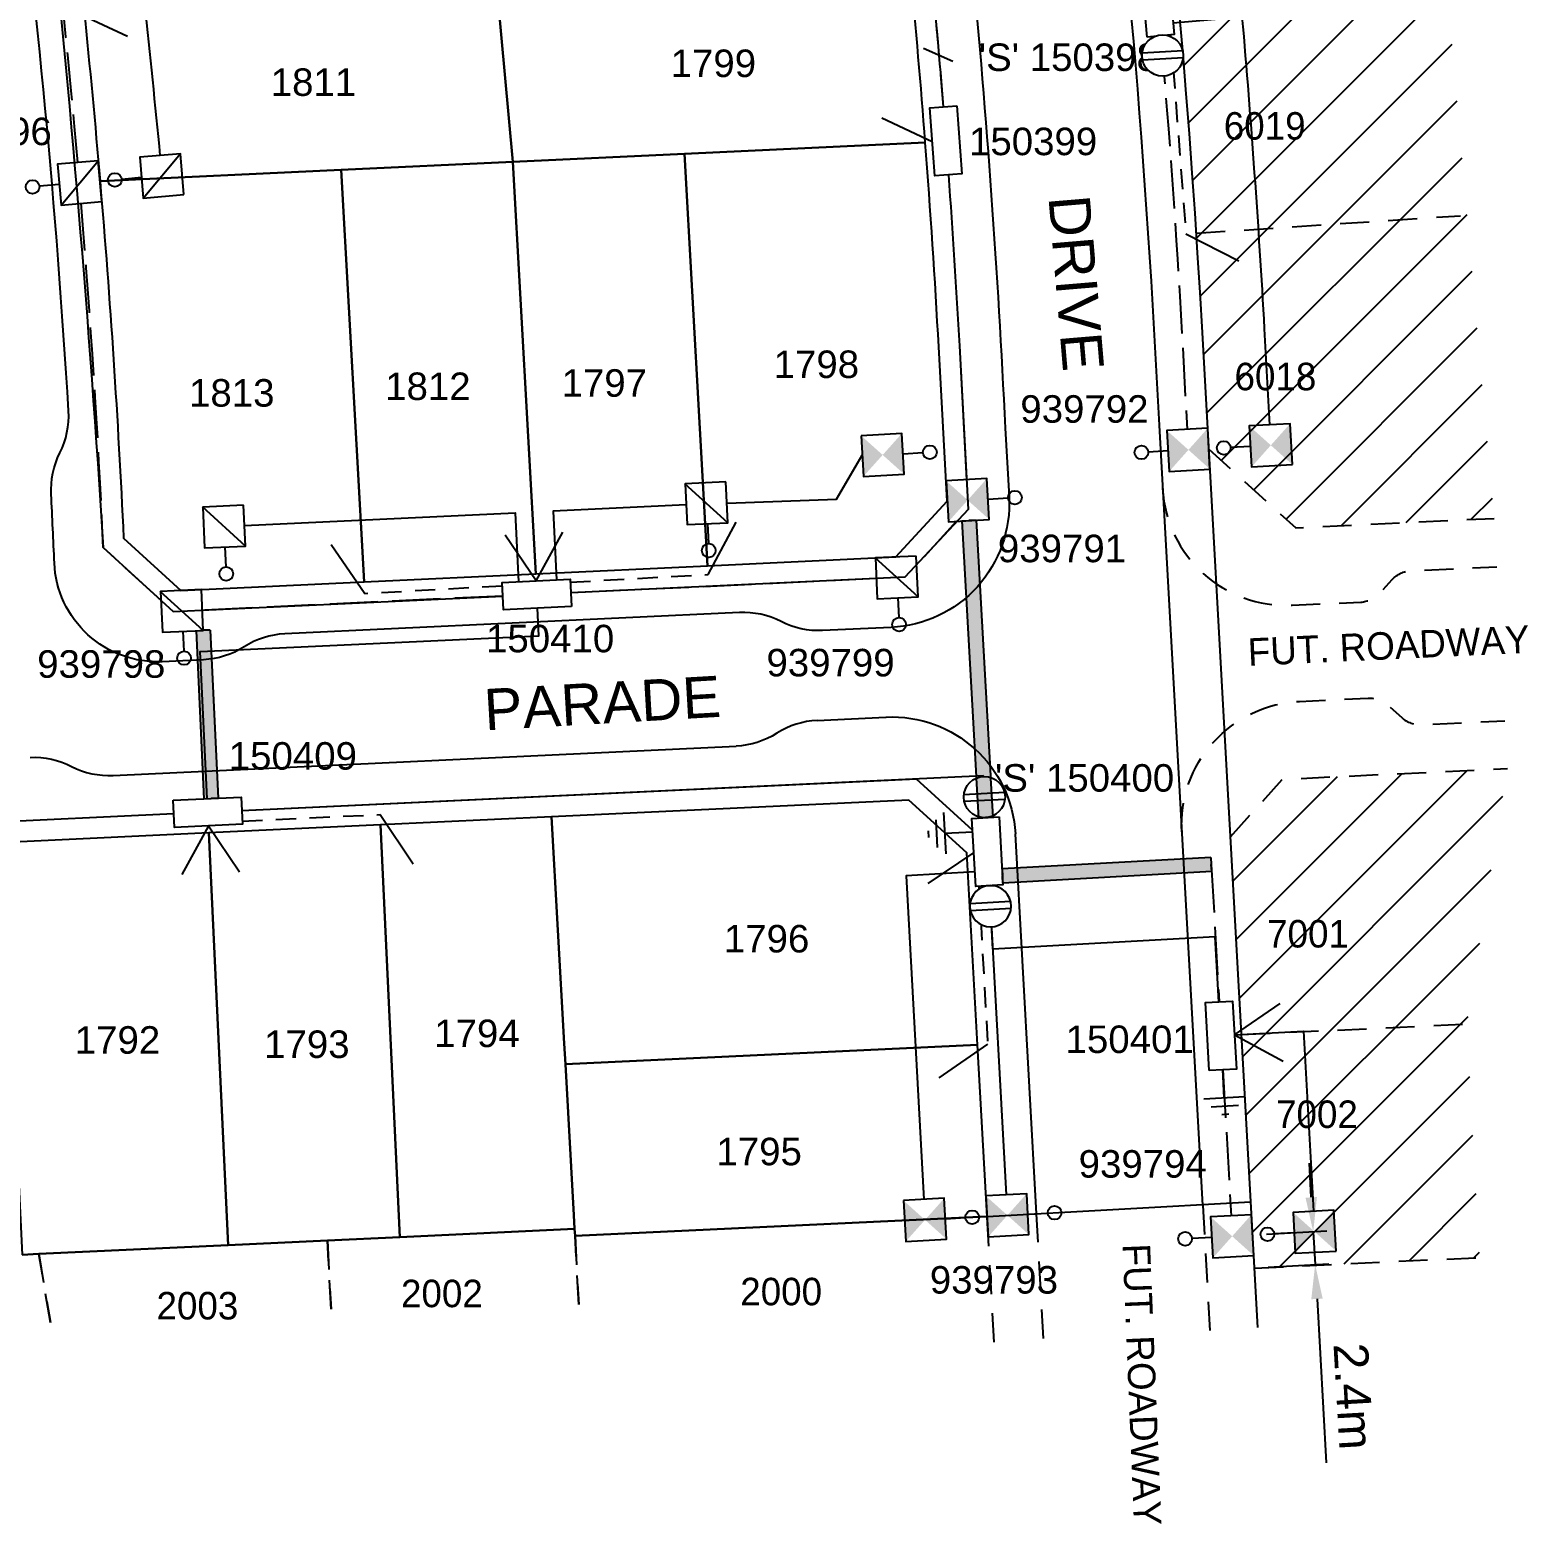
# Model space of a CAD drawing. Header units: metres. Extents: x 291634 to 291921, y 6234094 to 6234383.
# Drawn here: x 291811.9 to 291920.9, y 6234115.1 to 6234223.7 of the extents above; entities that cross this region are included whole.
import ezdxf
from ezdxf.enums import TextEntityAlignment as Align

# ---------------------------------------------------------------- set-up
doc = ezdxf.new("R2010")
doc.units = ezdxf.units.M
doc.header["$LTSCALE"] = 0.7
for name, pattern in [('Cable Exist OH', [1, 1, 0]), ('Dash', [5, 3, -2]), ('IE Trench LV', [6.5, 5, -1.5])]:
    doc.linetypes.add(name, pattern=pattern)
doc.layers.get('0').update_dxf_attribs({"color": 6})
for name, color, linetype in [('_User Miscellaneous11', 7, 'Continuous'), ('_User Miscellaneous4', 7, 'Continuous'), ('_User Miscellaneous7', 150, 'Continuous'), ('_User Miscellaneous8', 7, 'Continuous'), ('_User Miscellaneous9', 8, 'Continuous'), ('Cadastre Developer_SP_NEW', 4, 'Continuous'), ('Cadastre Roads_SP_NEW', 8, 'Continuous'), ('Duct_SP_NEW', 2, 'Continuous'), ('Equip_LV_NEW', 5, 'Continuous'), ('Mains_LV_NEW_R6', 2, 'Continuous'), ('Mains_LV_NEW_T84', 2, 'Continuous'), ('Services_SP_NEW_UG', 2, 'Continuous'), ('SupportsUG_SP_LV_NEW', 2, 'Continuous'), ('SupportsUG_SP_LV_SL_NEW', 2, 'Continuous'), ('Trench_SP_NEW', 2, 'Continuous')]:
    doc.layers.add(name, color=color, linetype=linetype)
doc.layers.add('_User Miscellaneous12', color=7, linetype='Continuous', lineweight=35)
doc.layers.add('_User Miscellaneous5', color=7, linetype='Continuous', lineweight=35)
doc.layers.add('_User Notes', color=7, linetype='Continuous', plot=False)
doc.styles.add('ARIAL', font='arial.ttf', dxfattribs={"height": 2})
doc.styles.add('ARIAL 2.5', font='arial.ttf', dxfattribs={"height": 2.5})
doc.styles.add('Dot', font='dotfont.shx', dxfattribs={"height": 2})
doc.styles.add('POLE_LABEL', font='arial.ttf')
doc.styles.add('SL_LABEL', font='arial.ttf')
doc.styles.get("Standard").update_dxf_attribs({"font": 'arial.ttf'})
doc.styles.add('style1', font='iso3098b.shx')
doc.linetypes.add('Cable New UG', pattern='A,8,-1,["x",style1,S=3.5,R=0,X=0.35,Y=-1],-3.5', length=12.5)
doc.linetypes.add('Cable Z', pattern='A,8,-1,["Z",Standard,S=2.5,R=0,X=0.35,Y=-1.25],-3.5', length=12.5)
doc.linetypes.add('IE Trench HV', pattern='A,8,-2,["/",style1,S=2.5,R=0,X=0.1,Y=-1],-4.5', length=14.5)
doc.dimstyles.new('DIM 1000', dxfattribs={"dimtxt": 2.5, "dimasz": 2.5, "dimexe": 1, "dimexo": 1, "dimgap": 1, "dimtad": 1, "dimdec": 0, "dimzin": 0, "dimdsep": 46, "dimtxsty": 'ARIAL 2.5', "dimcen": 1, "dimclrd": 3, "dimclre": 3, "dimclrt": 7, "dimadec": 0, "dimazin": 0, "dimtfac": 1, "dimtdec": 0, "dimtix": 1, "dimtmove": 0, "dimatfit": 3, "dimfxl": 1, "dimtolj": 1, "dimtzin": 0, "dimarcsym": 0})

# ---------------------------------------------------------------- blocks, each defined once
blk = doc.blocks.new('*U71')
at = {"layer": '_User Miscellaneous7', "lineweight": -3}
for points in [[(-3.35, -3.01), (-3.35, -1.56)], [(-4.84, -3.01), (-1.85, -6)]]:
    blk.add_lwpolyline(points, dxfattribs=at)
blk.add_lwpolyline([(-4.84, -5.98), (-1.87, -5.98), (-1.87, -3.01), (-4.84, -3.01)], close=True, dxfattribs=at)
blk.add_circle((-3.35, -1.06), 0.5, dxfattribs=at)
at = {"layer": '_User Miscellaneous8', "color": 2, "lineweight": -3}
blk.add_lwpolyline([(-1.49, 0), (1.49, 0), (1.49, 2.97), (-1.49, 2.97)], close=True, dxfattribs=at)
at = {"layer": '_User Miscellaneous9', "color": 2, "lineweight": -3}
blk.add_lwpolyline([(-1.49, 2.97), (1.5, -0.01)], dxfattribs=at)
at = {"style": 'POLE_LABEL', "flags": 9}
blk.add_attdef('STRUCTURE_PLANT_NUMBER', text='', height=0.2, dxfattribs=at).set_placement((1.64, 1.73), align=Align.MIDDLE_LEFT)
for tag, flags, p in [('STREET_CODE', 9, (1.64, 1.49)), ('OWNED_BY', 9, (1.64, 1.09)), ('COLUMN_TYPE', 9, (1.64, 1.29)), ('OPERATED_BY', 9, (1.64, 0.89)), ('STATE', 9, (1.64, 0.49)), ('MAINTAINED_BY', 9, (1.64, 0.69)), ('USAGE', 9, (1.64, 0.29)), ('LEGEND', 9, (1.64, 0.09)), ('SUBURB', 9, (1.64, -0.31)), ('STREETNAME', 9, (1.64, -0.51)), ('PARENT', 9, (1.64, -0.11)), ('LOCATION', 9, (1.64, -0.71)), ('NOTES', 9, (1.64, -0.91)), ('LABEL_ALIGNMENT', 9, (1.64, -1.11)), ('Z', 1, (1.64, -1.31))]:
    blk.add_attdef(tag, text='', height=0.2, dxfattribs=dict(flags=flags)).set_placement(p, align=Align.MIDDLE_LEFT)
at = {"layer": '_User Miscellaneous5', "style": 'ARIAL', "flags": 8}
blk.add_attdef('ASSET_NUM', text='', height=2, dxfattribs=at).set_placement((2, 3.49), align=Align.MIDDLE_LEFT)
blk = doc.blocks.new('*U56')
at = {"layer": '_User Miscellaneous8', "color": 2}
blk.add_line((0, 0), (0, 1.45), dxfattribs=at)
blk.add_circle((0, 1.95), 0.5, dxfattribs=at)
for tag, p, flags in [('Z', (0, 0), 1), ('OPERATED_BY', (0, -9.61), 9)]:
    blk.add_attdef(tag, p, '', height=0.2, dxfattribs=dict(flags=flags))
at = {"style": 'SL_LABEL', "flags": 9}
blk.add_attdef('STREET_CODE', text='', height=0.2, dxfattribs=at).set_placement((0, -0.2), align=Align.MIDDLE_LEFT)
at = {"flags": 9}
for tag, p in [('CONSTRUCTED_VOLTAGE', (0, -0.4)), ('CONTROL_TYPE', (0, -0.6)), ('LANTERN_PURPOSE', (0, -0.8)), ('LANTERN_TYPE', (0, -1)), ('OPERATING_VOLTAGE', (0, -1.4)), ('ORIENTATION', (0, -1.6)), ('OWNED_BY', (0, -1.8)), ('STATE', (0, -2)), ('NO_PHASES', (0, -1.2)), ('USAGE', (0, -2.2)), ('CEXIST', (0, -2.4)), ('CNEW', (0, -2.6)), ('CNUMBER', (0, -2.8)), ('CREMOVE', (0, -3)), ('CREPLACE', (0, -3.2)), ('LKINGHEIGHT', (0, -3.4)), ('LBRACKET', (0, -3.6)), ('LBRACKETVOCAB', (0, -3.8)), ('LCATEGORY', (0, -4)), ('LCHARGE1', (0, -4.2)), ('LCHARGE1PERCENT', (0, -4.4)), ('LCHARGE2', (0, -4.6)), ('LCHARGE2PERCENT', (0, -4.8)), ('LCHARGE3', (0, -5)), ('LCHARGE3PERCENT', (0, -5.2)), ('LEXIST', (0, -5.4)), ('LLAMP', (0, -5.6)), ('LLAMPVOCAB', (0, -5.8)), ('LMAST', (0, -6)), ('LMASTVOCAB', (0, -6.2)), ('LNEW', (0, -6.4)), ('LANTNUMBER', (0, -6.6)), ('LOUTREACH', (0, -7)), ('LOUTREACHVOCAB', (0, -7.2)), ('LRATECODE', (0, -7.4)), ('LREMOVE', (0, -7.6)), ('SUBURB', (0, -8.6)), ('STREETNAME', (0, -8.8)), ('LREPLACE', (0, -7.8)), ('LTYPE', (0, -8)), ('LTYPEVOCAB', (0, -8.2)), ('LEGEND', (0, -8.4)), ('LOCATION', (0, -9)), ('NOTES', (0, -9.2)), ('MAINTAINED_BY', (0, -9.86))]:
    blk.add_attdef(tag, text='', height=0.2, dxfattribs=at).set_placement(p, align=Align.MIDDLE_LEFT)
at = {"layer": '_User Notes', "style": 'SL_LABEL', "flags": 8}
blk.add_attdef('ASSET_NUM', text='', height=2.5, dxfattribs=at).set_placement((2, 2), align=Align.MIDDLE_LEFT)
at = {"layer": '_User Notes', "flags": 8}
blk.add_attdef('LNUMBER', text='', height=2.5, dxfattribs=at).set_placement((1.2, -2.8), align=Align.MIDDLE_LEFT)
blk = doc.blocks.new('*U54')
at = {"lineweight": -3}
blk.add_lwpolyline([(-2.48, 2.49), (2.47, 2.49), (2.47, 0.51), (-2.48, 0.51)], close=True, dxfattribs=at)
for tag, flags, p in [('STREET_CODE', 9, (1.5, 3.5)), ('OWNED_BY', 9, (1.5, 3.3)), ('OPERATED_BY', 9, (1.5, 3.1)), ('STATE', 9, (1.5, 2.7)), ('SUPPORT_TYPE', 9, (1.5, 2.5)), ('MAINTAINED_BY', 9, (1.5, 2.9)), ('USAGE', 9, (1.5, 2.3)), ('LEGEND', 9, (1.5, 2.1)), ('SUBURB', 9, (1.5, 1.7)), ('STREETNAME', 9, (1.5, 1.5)), ('PARENT', 9, (1.5, 1.9)), ('LOCATION', 9, (1.5, 1.3)), ('NOTES', 9, (1.5, 1.1)), ('Z', 1, (1.5, 0.9))]:
    blk.add_attdef(tag, text='', height=0.2, dxfattribs=dict(flags=flags)).set_placement(p, align=Align.MIDDLE_LEFT)
at = {"layer": '_User Miscellaneous4', "style": 'ARIAL', "flags": 8}
blk.add_attdef('ASSET_NUM', text='', height=2, dxfattribs=at).set_placement((2, 5.5), align=Align.MIDDLE_LEFT)
blk = doc.blocks.new('A$C1B2C29DD')
at = {"layer": 'Services_SP_NEW_UG', "color": 2, "flags": 128}
for points in [[(0, 0), (-2.1, 3.44)], [(0, 0), (2.1, 3.44)]]:
    blk.add_lwpolyline(points, dxfattribs=at)
blk = doc.blocks.new('*U65')
at = {"layer": 'Services_SP_NEW_UG', "color": 2, "flags": 128}
blk.add_lwpolyline([(12.5, -0.75), (14.75, 2.93)], dxfattribs=at)
at = {"layer": 'Services_SP_NEW_UG', "color": 2, "linetype": 'Dash', "ltscale": 0.7, "flags": 128}
blk.add_lwpolyline([(2.47, -0.75), (12.5, -0.75)], dxfattribs=at)
blk = doc.blocks.new('*U66')
at = {"layer": 'Services_SP_NEW_UG', "color": 2, "flags": 128}
blk.add_lwpolyline([(-12.5, -0.75), (-14.75, 2.93)], dxfattribs=at)
at = {"layer": 'Services_SP_NEW_UG', "color": 2, "linetype": 'Dash', "ltscale": 0.7, "flags": 128}
blk.add_lwpolyline([(-2.47, -0.75), (-12.5, -0.75)], dxfattribs=at)
blk = doc.blocks.new('*U82')
at = {"layer": '_User Miscellaneous7', "lineweight": -3}
blk.add_lwpolyline([(-3.63, -3.02), (-3.63, -1.57)], dxfattribs=at)
blk.add_lwpolyline([(-5.11, -5.99), (-2.14, -5.99), (-2.14, -3.02), (-5.11, -3.02)], close=True, dxfattribs=at)
blk.add_circle((-3.63, -1.07), 0.5, dxfattribs=at)
blk.add_solid([(-5.11, -3.02), (-2.14, -3.02), (-2.14, -5.99), (-5.11, -5.99)], dxfattribs=at)
at = {"layer": '_User Miscellaneous8', "color": 2, "lineweight": -3}
blk.add_lwpolyline([(-1.49, 0), (1.49, 0), (1.49, 2.97), (-1.49, 2.97)], close=True, dxfattribs=at)
blk.add_solid([(-1.49, 2.97), (1.49, 2.97), (1.49, 0), (-1.49, 0)], dxfattribs=at)
at = {"style": 'POLE_LABEL', "flags": 9}
blk.add_attdef('STRUCTURE_PLANT_NUMBER', text='', height=0.2, dxfattribs=at).set_placement((1.64, 1.73), align=Align.MIDDLE_LEFT)
for tag, flags, p in [('STREET_CODE', 9, (1.64, 1.49)), ('OWNED_BY', 9, (1.64, 1.09)), ('COLUMN_TYPE', 9, (1.64, 1.29)), ('OPERATED_BY', 9, (1.64, 0.89)), ('STATE', 9, (1.64, 0.49)), ('MAINTAINED_BY', 9, (1.64, 0.69)), ('USAGE', 9, (1.64, 0.29)), ('LEGEND', 9, (1.64, 0.09)), ('SUBURB', 9, (1.64, -0.31)), ('STREETNAME', 9, (1.64, -0.51)), ('PARENT', 9, (1.64, -0.11)), ('LOCATION', 9, (1.64, -0.71)), ('NOTES', 9, (1.64, -0.91)), ('LABEL_ALIGNMENT', 9, (1.64, -1.11)), ('Z', 1, (1.64, -1.31))]:
    blk.add_attdef(tag, text='', height=0.2, dxfattribs=dict(flags=flags)).set_placement(p, align=Align.MIDDLE_LEFT)
at = {"layer": '_User Miscellaneous5', "style": 'ARIAL', "flags": 8}
blk.add_attdef('ASSET_NUM', text='', height=2, dxfattribs=at).set_placement((2, 3.49), align=Align.MIDDLE_LEFT)
blk = doc.blocks.new('*U75')
at = {"layer": '_User Miscellaneous7', "lineweight": -3}
for points in [[(13.57, -3.06), (13.57, -1.61)], [(12.09, -3.06), (15.07, -6.04)]]:
    blk.add_lwpolyline(points, dxfattribs=at)
blk.add_lwpolyline([(12.09, -6.03), (15.06, -6.03), (15.06, -3.06), (12.09, -3.06)], close=True, dxfattribs=at)
blk.add_circle((13.57, -1.11), 0.5, dxfattribs=at)
at = {"layer": '_User Miscellaneous8', "color": 2, "lineweight": -3}
blk.add_lwpolyline([(-1.49, 0), (1.49, 0), (1.49, 2.97), (-1.49, 2.97)], close=True, dxfattribs=at)
at = {"layer": '_User Miscellaneous9', "color": 2, "lineweight": -3}
blk.add_lwpolyline([(-1.49, 2.97), (1.5, -0.01)], dxfattribs=at)
at = {"style": 'POLE_LABEL', "flags": 9}
blk.add_attdef('STRUCTURE_PLANT_NUMBER', text='', height=0.2, dxfattribs=at).set_placement((1.64, 1.73), align=Align.MIDDLE_LEFT)
for tag, flags, p in [('STREET_CODE', 9, (1.64, 1.49)), ('OWNED_BY', 9, (1.64, 1.09)), ('COLUMN_TYPE', 9, (1.64, 1.29)), ('OPERATED_BY', 9, (1.64, 0.89)), ('STATE', 9, (1.64, 0.49)), ('MAINTAINED_BY', 9, (1.64, 0.69)), ('USAGE', 9, (1.64, 0.29)), ('LEGEND', 9, (1.64, 0.09)), ('SUBURB', 9, (1.64, -0.31)), ('STREETNAME', 9, (1.64, -0.51)), ('PARENT', 9, (1.64, -0.11)), ('LOCATION', 9, (1.64, -0.71)), ('NOTES', 9, (1.64, -0.91)), ('LABEL_ALIGNMENT', 9, (1.64, -1.11)), ('Z', 1, (1.64, -1.31))]:
    blk.add_attdef(tag, text='', height=0.2, dxfattribs=dict(flags=flags)).set_placement(p, align=Align.MIDDLE_LEFT)
at = {"layer": '_User Miscellaneous5', "style": 'ARIAL', "flags": 8}
blk.add_attdef('ASSET_NUM', text='', height=2, dxfattribs=at).set_placement((2, 3.49), align=Align.MIDDLE_LEFT)
blk = doc.blocks.new('*U76')
at = {"layer": '_User Miscellaneous7', "lineweight": -3}
blk.add_lwpolyline([(0, -3.03), (0, -1.58)], dxfattribs=at)
blk.add_lwpolyline([(-1.49, -6), (1.49, -6), (1.49, -3.03), (-1.49, -3.03)], close=True, dxfattribs=at)
blk.add_circle((0, -1.08), 0.5, dxfattribs=at)
blk.add_solid([(-1.49, -3.03), (1.49, -3.03), (1.49, -6), (-1.49, -6)], dxfattribs=at)
at = {"layer": '_User Miscellaneous8', "color": 2, "lineweight": -3}
blk.add_lwpolyline([(-1.49, 0), (1.49, 0), (1.49, 2.97), (-1.49, 2.97)], close=True, dxfattribs=at)
blk.add_solid([(-1.49, 2.97), (1.49, 2.97), (1.49, 0), (-1.49, 0)], dxfattribs=at)
at = {"style": 'POLE_LABEL', "flags": 9}
blk.add_attdef('STRUCTURE_PLANT_NUMBER', text='', height=0.2, dxfattribs=at).set_placement((1.64, 1.73), align=Align.MIDDLE_LEFT)
for tag, flags, p in [('STREET_CODE', 9, (1.64, 1.49)), ('OWNED_BY', 9, (1.64, 1.09)), ('COLUMN_TYPE', 9, (1.64, 1.29)), ('OPERATED_BY', 9, (1.64, 0.89)), ('STATE', 9, (1.64, 0.49)), ('MAINTAINED_BY', 9, (1.64, 0.69)), ('USAGE', 9, (1.64, 0.29)), ('LEGEND', 9, (1.64, 0.09)), ('SUBURB', 9, (1.64, -0.31)), ('STREETNAME', 9, (1.64, -0.51)), ('PARENT', 9, (1.64, -0.11)), ('LOCATION', 9, (1.64, -0.71)), ('NOTES', 9, (1.64, -0.91)), ('LABEL_ALIGNMENT', 9, (1.64, -1.11)), ('Z', 1, (1.64, -1.31))]:
    blk.add_attdef(tag, text='', height=0.2, dxfattribs=dict(flags=flags)).set_placement(p, align=Align.MIDDLE_LEFT)
at = {"layer": '_User Miscellaneous5', "style": 'ARIAL', "flags": 8}
blk.add_attdef('ASSET_NUM', text='', height=2, dxfattribs=at).set_placement((2, 3.49), align=Align.MIDDLE_LEFT)
blk = doc.blocks.new('*U57')
at = {"layer": '_User Miscellaneous7', "lineweight": -3}
for points in [[(0, -3.03), (0, -1.58)], [(-1.49, -3.03), (1.5, -6.01)]]:
    blk.add_lwpolyline(points, dxfattribs=at)
blk.add_lwpolyline([(-1.49, -6), (1.49, -6), (1.49, -3.03), (-1.49, -3.03)], close=True, dxfattribs=at)
blk.add_circle((0, -1.08), 0.5, dxfattribs=at)
at = {"layer": '_User Miscellaneous8', "color": 2, "lineweight": -3}
blk.add_lwpolyline([(-1.49, 0), (1.49, 0), (1.49, 2.97), (-1.49, 2.97)], close=True, dxfattribs=at)
at = {"layer": '_User Miscellaneous9', "color": 2, "lineweight": -3}
blk.add_lwpolyline([(-1.49, 2.97), (1.5, -0.01)], dxfattribs=at)
at = {"style": 'POLE_LABEL', "flags": 9}
blk.add_attdef('STRUCTURE_PLANT_NUMBER', text='', height=0.2, dxfattribs=at).set_placement((1.64, 1.73), align=Align.MIDDLE_LEFT)
for tag, flags, p in [('STREET_CODE', 9, (1.64, 1.49)), ('OWNED_BY', 9, (1.64, 1.09)), ('COLUMN_TYPE', 9, (1.64, 1.29)), ('OPERATED_BY', 9, (1.64, 0.89)), ('STATE', 9, (1.64, 0.49)), ('MAINTAINED_BY', 9, (1.64, 0.69)), ('USAGE', 9, (1.64, 0.29)), ('LEGEND', 9, (1.64, 0.09)), ('SUBURB', 9, (1.64, -0.31)), ('STREETNAME', 9, (1.64, -0.51)), ('PARENT', 9, (1.64, -0.11)), ('LOCATION', 9, (1.64, -0.71)), ('NOTES', 9, (1.64, -0.91)), ('LABEL_ALIGNMENT', 9, (1.64, -1.11)), ('Z', 1, (1.64, -1.31))]:
    blk.add_attdef(tag, text='', height=0.2, dxfattribs=dict(flags=flags)).set_placement(p, align=Align.MIDDLE_LEFT)
at = {"layer": '_User Miscellaneous5', "style": 'ARIAL', "flags": 8}
blk.add_attdef('ASSET_NUM', text='', height=2, dxfattribs=at).set_placement((2, 3.49), align=Align.MIDDLE_LEFT)
blk = doc.blocks.new('*U88')
at = {"layer": 'Services_SP_NEW_UG', "color": 2, "flags": 128}
blk.add_lwpolyline([(12.47, -1.16), (14.84, 2.44)], dxfattribs=at)
at = {"layer": 'Services_SP_NEW_UG', "color": 2, "linetype": 'Dash', "ltscale": 0.7, "flags": 128}
blk.add_lwpolyline([(2.45, -0.83), (12.47, -1.16)], dxfattribs=at)
blk = doc.blocks.new('*U100')
at = {"layer": 'Services_SP_NEW_UG', "color": 2, "linetype": 'Dash', "ltscale": 0.7, "flags": 128}
blk.add_lwpolyline([(0.74, -2.48), (0.74, -13.97)], dxfattribs=at)
at = {"layer": 'Services_SP_NEW_UG', "color": 2, "flags": 128}
blk.add_lwpolyline([(0.74, -13.97), (-2.94, -16.22)], dxfattribs=at)
blk = doc.blocks.new('*U101')
at = {"layer": 'Services_SP_NEW_UG', "color": 2, "flags": 128}
blk.add_lwpolyline([(-12.5, -0.75), (-14.75, 2.93)], dxfattribs=at)
at = {"layer": 'Services_SP_NEW_UG', "color": 2, "linetype": 'Dash', "ltscale": 0.7, "flags": 128}
blk.add_lwpolyline([(-2.47, -0.75), (-12.5, -0.75)], dxfattribs=at)
blk = doc.blocks.new('Earth')
for p, q in [((0, -2.04), (0, 0)), ((-1.5, -2.04), (1.5, -2.04)), ((-1, -2.64), (1, -2.64)), ((-0.25, -3.24), (0.25, -3.24))]:
    blk.add_line(p, q)
blk = doc.blocks.new('*D113')
at = {"layer": '_User Miscellaneous12', "color": 3, "lineweight": -2, "ltscale": 0.5, "transparency": 16777216}
for p, q in [((291905.12, 6234138.85), (291904.98, 6234141.34)), ((291901.85, 6234136.16), (291906.26, 6234136.41)), ((291905.26, 6234136.35), (291905.4, 6234133.96)), ((291901.99, 6234133.76), (291906.39, 6234134.01)), ((291905.54, 6234131.46), (291906.21, 6234119.54))]:
    blk.add_line(p, q, dxfattribs=at)
at = {"layer": '_User Miscellaneous12', "color": 3, "ltscale": 0.5, "transparency": 16777216}
for points in [[(291905.53, 6234138.87), (291904.7, 6234138.82), (291905.26, 6234136.35)], [(291905.95, 6234131.48), (291905.12, 6234131.44), (291905.4, 6234133.96)]]:
    blk.add_solid(points, dxfattribs=at)
at = {"layer": 'Defpoints', "color": 0, "ltscale": 0.5, "transparency": 16777216}
for p in [(291900.85, 6234136.1), (291905.26, 6234136.35), (291900.99, 6234133.71)]:
    blk.add_point(p, dxfattribs=at)
at = {"layer": '_User Miscellaneous12', "color": 7, "ltscale": 0.5, "transparency": 16777216, "insert": (291908.2, 6234124.38), "char_height": 2.5, "attachment_point": 5, "rotation": 273.2457, "style": 'ARIAL 2.5'}
blk.add_mtext('\\A1;2.4m', dxfattribs=at)
blk = doc.blocks.new('*U116')
at = {"layer": 'Services_SP_NEW_UG', "color": 2, "flags": 128}
blk.add_lwpolyline([(16.99, -0.95), (19.28, 2.71)], dxfattribs=at)
at = {"layer": 'Services_SP_NEW_UG', "color": 2, "linetype": 'Dash', "ltscale": 0.7, "flags": 128}
blk.add_lwpolyline([(2.46, -0.78), (16.99, -0.95)], dxfattribs=at)
blk = doc.blocks.new('*U58')
blk.add_wipeout([(-1.06, -0.44), (-1.18, -0.58), (-1.29, -0.74), (-1.37, -0.91), (-1.43, -1.08), (-1.48, -1.27), (-1.49, -1.45), (-1.49, -1.64), (-1.46, -1.83), (-1.41, -2.01), (-1.33, -2.18), (-1.24, -2.34), (-1.12, -2.49), (-0.99, -2.62), (-0.84, -2.74), (-0.68, -2.83), (-0.51, -2.91), (-0.33, -2.96), (-0.14, -2.99), (0.05, -2.99), (0.23, -2.98), (0.42, -2.93), (0.59, -2.87), (0.76, -2.79), (0.92, -2.68), (1.06, -2.56), (1.18, -2.42), (1.29, -2.26), (1.37, -2.09), (1.43, -1.92), (1.48, -1.73), (1.49, -1.55), (1.49, -1.36), (1.46, -1.17), (1.41, -0.99), (1.33, -0.82), (1.24, -0.66), (1.12, -0.51), (0.99, -0.38), (0.84, -0.26), (0.68, -0.17), (0.51, -0.09), (0.33, -0.04), (0.14, -0.01), (-0.05, -0.01), (-0.23, -0.02), (-0.42, -0.07), (-0.59, -0.13), (-0.76, -0.21), (-0.92, -0.32)])
for p, q in [((-1.48, -1.25), (1.48, -1.25)), ((-1.48, -1.75), (1.48, -1.75))]:
    blk.add_line(p, q)
blk.add_circle((0, -1.5), 1.5)
for tag, flags, p in [('ACTUAL_STATUS', 9, (1.5, 0)), ('CONSTRUCTED_VOLTAGE', 9, (1.5, -0.2)), ('OPERATING_VOLTAGE', 9, (1.5, -0.6)), ('ORIENTATION', 9, (1.5, -0.8)), ('STATE', 9, (1.5, -1)), ('NO_PHASES', 9, (1.5, -0.4)), ('SWITCH_TYPE', 9, (1.5, -1.2)), ('OWNED_BY', 9, (1.5, -1.8)), ('OPERATED_BY', 9, (1.5, -2)), ('USAGE', 9, (1.5, -1.4)), ('NOTES', 9, (1.5, -1.6)), ('MAINTAINED_BY', 9, (1.5, -2.2)), ('TYPE', 9, (1.5, -2.6)), ('Z', 1, (1.5, -2.8)), ('NUMBER_OF_PHASES', 9, (1.5, -2.4))]:
    blk.add_attdef(tag, text='', height=0.2, dxfattribs=dict(flags=flags)).set_placement(p, align=Align.MIDDLE_LEFT)
blk = doc.blocks.new('*U120')
at = {"lineweight": -3}
blk.add_lwpolyline([(-2.38, 2.58), (2.56, 2.4), (2.49, 0.42), (-2.45, 0.6)], close=True, dxfattribs=at)
for tag, flags, p in [('STREET_CODE', 9, (1.5, 3.5)), ('OWNED_BY', 9, (1.5, 3.3)), ('OPERATED_BY', 9, (1.5, 3.1)), ('STATE', 9, (1.5, 2.7)), ('SUPPORT_TYPE', 9, (1.5, 2.5)), ('MAINTAINED_BY', 9, (1.5, 2.9)), ('USAGE', 9, (1.5, 2.3)), ('LEGEND', 9, (1.5, 2.1)), ('SUBURB', 9, (1.5, 1.7)), ('STREETNAME', 9, (1.5, 1.5)), ('PARENT', 9, (1.5, 1.9)), ('LOCATION', 9, (1.5, 1.3)), ('NOTES', 9, (1.5, 1.1)), ('Z', 1, (1.5, 0.9))]:
    blk.add_attdef(tag, text='', height=0.2, dxfattribs=dict(flags=flags)).set_placement(p, align=Align.MIDDLE_LEFT)
at = {"layer": '_User Miscellaneous4', "style": 'ARIAL', "flags": 8}
blk.add_attdef('ASSET_NUM', text='', height=2, dxfattribs=at).set_placement((2, 5.5), align=Align.MIDDLE_LEFT)

msp = doc.modelspace()

# ---------------------------------------------------------------- hatches: boundary and pattern name
at = {"layer": '_User Miscellaneous11', "ltscale": 0.5}
h = msp.add_hatch(dxfattribs=at)
h.set_pattern_fill('ANSI31', color=3)
h.paths.add_polyline_path([(291899.3, 6234346.92), (291880.88, 6234336.99), (291878.31, 6234331.22), (291883.06, 6234309.92), (291886.3, 6234293.23), (291889.17, 6234276.48), (291891.65, 6234259.67), (291893.74, 6234242.8), (291895.44, 6234225.89), (291896.75, 6234208.94), (291897.66, 6234193.24), (291904, 6234187.51), (291918.42, 6234188.21), (291913.37, 6234245.01), (291908.81, 6234279.15), (291904.67, 6234314.41)])
h.paths.add_polyline_path([(291899.48, 6234197.17), (291905.54, 6234197.17), (291905.54, 6234199.87), (291899.48, 6234199.87)], flags=24)
h.paths.add_polyline_path([(291898.68, 6234215.39), (291904.78, 6234215.39), (291904.78, 6234218.09), (291898.68, 6234218.09)], flags=24)
h.paths.add_polyline_path([(291895.75, 6234233.19), (291902.44, 6234233.19), (291902.44, 6234235.86), (291895.75, 6234235.86)], flags=24)
h.paths.add_polyline_path([(291894.44, 6234249.6), (291900.54, 6234249.6), (291900.54, 6234252.3), (291894.44, 6234252.3)], flags=24)
h.paths.add_polyline_path([(291891.7, 6234266.88), (291898.39, 6234266.88), (291898.39, 6234269.55), (291891.7, 6234269.55)], flags=24)
h.paths.add_polyline_path([(291888.81, 6234283.89), (291895.42, 6234283.89), (291895.42, 6234286.56), (291888.81, 6234286.56)], flags=24)
h.paths.add_polyline_path([(291886.31, 6234300.3), (291893.01, 6234300.3), (291893.01, 6234303), (291886.31, 6234303)], flags=24)
h.paths.add_polyline_path([(291882.39, 6234322.23), (291889.06, 6234322.23), (291889.06, 6234324.9), (291882.39, 6234324.9)], flags=24)
h = msp.add_hatch(color=256, dxfattribs=at)
h.dxf.hatch_style = 1
h.paths.add_polyline_path([(291825.06, 6234180.09), (291824.02, 6234180.04), (291824.59, 6234167.81), (291825.63, 6234167.86)])
h = msp.add_hatch(dxfattribs=at)
h.set_pattern_fill('ANSI31', color=3)
h.paths.add_polyline_path([(291919.38, 6234170.03), (291903.01, 6234169.24), (291899.24, 6234165.06), (291900.99, 6234133.71), (291917.37, 6234134.47), (291916.43, 6234151.45)])
h.paths.add_polyline_path([(291901.83, 6234156.66), (291907.93, 6234156.66), (291907.93, 6234159.36), (291901.83, 6234159.36)], flags=24)
h.paths.add_polyline_path([(291902.18, 6234143.54), (291908.88, 6234143.54), (291908.88, 6234146.24), (291902.18, 6234146.24)], flags=24)
h = msp.add_hatch(color=256, dxfattribs=at)
h.dxf.hatch_style = 1
h.paths.add_polyline_path([(291897.88, 6234162.53), (291897.82, 6234163.56), (291882.63, 6234162.72), (291882.69, 6234161.68)])

# ---------------------------------------------------------------- linework, layer by layer
at = {"layer": 'Cadastre Developer_SP_NEW', "color": 4}
msp.add_line((291881.54, 6234137.46), (291851.58, 6234136.05), dxfattribs=at)
at = {"layer": 'Cadastre Developer_SP_NEW', "color": 8, "linetype": 'Dash'}
for p, q in [((291882.05, 6234128.32), (291881.54, 6234137.46)), ((291833.84, 6234130.72), (291833.57, 6234135.71)), ((291833.57, 6234135.71), (291833.84, 6234130.72)), ((291851.85, 6234131.06), (291851.58, 6234136.05)), ((291851.58, 6234136.05), (291851.85, 6234131.06)), ((291813.43, 6234129.76), (291812.59, 6234134.73)), ((291812.59, 6234134.73), (291813.43, 6234129.76))]:
    msp.add_line(p, q, dxfattribs=at)
at = {"layer": 'Cadastre Developer_SP_NEW', "color": 8}
for p, q in [((291833.57, 6234135.71), (291826.35, 6234135.37)), ((291838.84, 6234135.96), (291833.57, 6234135.71)), ((291851.55, 6234136.55), (291838.84, 6234135.96)), ((291851.58, 6234136.05), (291851.55, 6234136.55)), ((291812.59, 6234134.73), (291811.37, 6234134.67)), ((291826.35, 6234135.37), (291812.59, 6234134.73))]:
    msp.add_line(p, q, dxfattribs=at)
at = {"layer": 'Cadastre Developer_SP_NEW', "color": 4, "flags": 128}
msp.add_lwpolyline([(291901.22, 6234129.39), (291898.51, 6234178.15), (291898.51, 6234178.15), (291897.2, 6234201.73, 0.063139), (291863.81, 6234383.42, 0.056406)], format="xyb", dxfattribs=at)
for points in [[(291877.05, 6234215.54, 0.004372), (291875.98, 6234227.99), (291845.93, 6234226.58), (291847.06, 6234214.13), (291859.55, 6234214.71), (291877.05, 6234215.54)], [(291815.87, 6234225.17, -0.00463), (291817.04, 6234212.72), (291834.58, 6234213.54), (291847.06, 6234214.13), (291845.93, 6234226.58), (291815.87, 6234225.17)], [(291878.03, 6234200.67, 0.005212), (291877.05, 6234215.54), (291859.55, 6234214.71), (291861.22, 6234184.76), (291874.91, 6234185.4), (291878.65, 6234189.45), (291878.03, 6234200.67)], [(291817.04, 6234212.72, -0.009632), (291818.75, 6234186.77), (291822.92, 6234182.96), (291836.24, 6234183.59), (291834.58, 6234213.54), (291817.04, 6234212.72)]]:
    msp.add_lwpolyline(points, format="xyb", close=True, dxfattribs=at)
for points in [[(291848.73, 6234184.17), (291847.06, 6234214.13), (291834.58, 6234213.54), (291836.24, 6234183.59), (291848.73, 6234184.17)], [(291861.22, 6234184.76), (291859.55, 6234214.71), (291847.06, 6234214.13), (291848.73, 6234184.17), (291861.22, 6234184.76)], [(291880.85, 6234149.94), (291880.07, 6234163.89), (291875.85, 6234167.73), (291849.88, 6234166.51), (291850.8, 6234150.03), (291850.88, 6234148.54), (291880.85, 6234149.94)], [(291837.43, 6234165.92), (291838.84, 6234135.96), (291851.55, 6234136.55), (291851.49, 6234137.55), (291850.88, 6234148.54), (291850.8, 6234150.03), (291849.88, 6234166.51), (291837.43, 6234165.92)], [(291811.37, 6234134.67), (291812.59, 6234134.73), (291826.35, 6234135.37), (291824.95, 6234165.34), (291811.23, 6234164.7), (291809.96, 6234164.64), (291811.37, 6234134.67)], [(291833.57, 6234135.71), (291838.84, 6234135.96), (291837.43, 6234165.92), (291824.95, 6234165.34), (291826.35, 6234135.37), (291833.57, 6234135.71)], [(291851.55, 6234136.55), (291851.58, 6234136.05), (291881.54, 6234137.46), (291880.85, 6234149.94), (291850.88, 6234148.54), (291851.49, 6234137.55), (291851.55, 6234136.55)]]:
    msp.add_lwpolyline(points, close=True, dxfattribs=at)
at = {"layer": 'Cadastre Developer_SP_NEW', "color": 8, "linetype": 'Dash', "flags": 128}
for points in [[(291896.75, 6234208.94), (291915.98, 6234210.21)], [(291897.66, 6234193.24), (291904, 6234187.51), (291918.42, 6234188.21)], [(291899.24, 6234165.06), (291903.01, 6234169.24), (291919.38, 6234170.03)], [(291900.04, 6234150.68), (291916.43, 6234151.45)], [(291897.23, 6234138.25), (291897.75, 6234128.85)], [(291885.64, 6234128.59), (291885.14, 6234137.66)], [(291900.99, 6234133.71), (291917.37, 6234134.47)]]:
    msp.add_lwpolyline(points, dxfattribs=at)
at = {"layer": 'Cadastre Developer_SP_NEW', "color": 4, "flags": 128}
for points in [[(291881.54, 6234137.46), (291900.71, 6234138.52)], [(291851.55, 6234136.55), (291851.58, 6234136.05), (291881.54, 6234137.46)]]:
    msp.add_lwpolyline(points, dxfattribs=at)
at = {"layer": 'Cadastre Developer_SP_NEW', "color": 8, "flags": 128}
for points in [[(291826.35, 6234135.37), (291826.35, 6234135.37), (291833.57, 6234135.71), (291838.84, 6234135.96), (291838.84, 6234135.96)], [(291838.84, 6234135.96), (291838.84, 6234135.96), (291851.55, 6234136.55), (291851.55, 6234136.55)], [(291811.37, 6234134.67), (291812.59, 6234134.73), (291826.35, 6234135.37), (291826.35, 6234135.37)]]:
    msp.add_lwpolyline(points, dxfattribs=at)
at = {"layer": 'Cadastre Roads_SP_NEW'}
for p, q in [((291869.2, 6234173.52), (291874.19, 6234173.76)), ((291818, 6234169.52), (291863.3, 6234171.64))]:
    msp.add_line(p, q, dxfattribs=at)
at = {"layer": 'Cadastre Roads_SP_NEW', "flags": 128}
for points in [[(291874.58, 6234180.28), (291869.58, 6234180.05, -0.131326), (291866.56, 6234180.71, 0.131326), (291863.53, 6234181.36), (291830.47, 6234179.81, 0.131326), (291827.52, 6234178.87, -0.131326), (291824.56, 6234177.93), (291821.57, 6234177.79, -0.415071), (291813.72, 6234184.96, 0.001866), (291813.49, 6234189.95, -0.130195), (291814.12, 6234192.96, 0.132466), (291814.75, 6234196.02, 0.032844), (291803.67, 6234283.44, 0.132466)], [(291876.45, 6234262.34, -0.023288), (291882.86, 6234194.76)], [(291894.07, 6234194.98, 0.018618), (291889.3, 6234250.7)], [(291882.86, 6234194.76), (291883.14, 6234189.77, -0.416759), (291874.58, 6234180.28)]]:
    msp.add_lwpolyline(points, format="xyb", dxfattribs=at)
for points in [[(291897.23, 6234138.25), (291894.07, 6234194.98)], [(291885.14, 6234137.66), (291883.6, 6234165.27)]]:
    msp.add_lwpolyline(points, dxfattribs=at)
at = {"layer": 'Cadastre Roads_SP_NEW', "color": 8, "linetype": 'Dash', "flags": 128}
for points in [[(291894.31, 6234190.38, 0.411676), (291903.72, 6234181.89), (291908.71, 6234182.12, 0.196315), (291910.08, 6234182.76), (291911.01, 6234183.76, -0.196315), (291912.38, 6234184.4), (291918.61, 6234184.69)], [(291895.7, 6234165.41, -0.416759), (291904.26, 6234174.9), (291909.26, 6234175.14, -0.196257), (291910.68, 6234174.63), (291911.7, 6234173.72, 0.1965), (291913.13, 6234173.22), (291919.2, 6234173.5)]]:
    msp.add_lwpolyline(points, format="xyb", dxfattribs=at)
at = {"layer": 'Cadastre Roads_SP_NEW', "extrusion": (0, 0, -1)}
for centre, radius, start, end in [((-291874.62, 6234164.77), 9, 87.3139, 176.8164), ((-291863.01, 6234177.64), 6, 237.3875, 267.3139), ((-291812.23, 6234164.84), 6, 87.3139, 117.2404)]:
    msp.add_arc(centre, radius, start, end, dxfattribs=at)
at = {"layer": 'Cadastre Roads_SP_NEW'}
for centre, start, end in [((291869.48, 6234167.53), 92.6861, 122.6125), ((291817.72, 6234175.51), 242.7596, 272.6861)]:
    msp.add_arc(centre, 6, start, end, dxfattribs=at)
at = {"layer": 'Duct_SP_NEW'}
for p, q in [((291879.7, 6234188.02), (291880.22, 6234188.05)), ((291880.74, 6234188.08), (291880.22, 6234188.05)), ((291824.02, 6234180.04), (291824.54, 6234180.07)), ((291824.02, 6234180.04), (291824.59, 6234167.81)), ((291825.06, 6234180.09), (291824.54, 6234180.07)), ((291825.06, 6234180.09), (291825.63, 6234167.86)), ((291824.59, 6234167.81), (291825.11, 6234167.84)), ((291825.63, 6234167.86), (291825.11, 6234167.84)), ((291897.82, 6234163.56), (291882.63, 6234162.72)), ((291897.82, 6234163.56), (291897.85, 6234163.05)), ((291897.88, 6234162.53), (291897.85, 6234163.05)), ((291882.63, 6234162.72), (291882.66, 6234162.2)), ((291882.69, 6234161.68), (291882.66, 6234162.2)), ((291897.88, 6234162.53), (291882.69, 6234161.68))]:
    msp.add_line(p, q, dxfattribs=at)
at = {"layer": 'Mains_LV_NEW_R6', "color": 2, "linetype": 'Cable Z', "flags": 128}
for points in [[(291814.14, 6234236.08), (291819.12, 6234236.62, -0.002054), (291821.4, 6234214.58, -0.004092)], [(291895.07, 6234224.22), (291900.08, 6234224.66, -0.007692), (291901.7, 6234201.98), (291902.08, 6234195.01)]]:
    msp.add_lwpolyline(points, format="xyb", dxfattribs=at)
for points in [[(291862.64, 6234189.32), (291870.6, 6234189.61), (291872.46, 6234192.8)], [(291859.66, 6234189.19), (291850, 6234188.74), (291850.24, 6234183.73)], [(291827.54, 6234187.68), (291847.23, 6234188.61), (291847.46, 6234183.6)], [(291880.66, 6234162.5), (291875.66, 6234162.22), (291876.95, 6234138.69)], [(291899.53, 6234150.65), (291904.55, 6234150.93), (291905.28, 6234137.84)]]:
    msp.add_lwpolyline(points, dxfattribs=at)
at = {"layer": 'Mains_LV_NEW_T84', "color": 2, "linetype": 'Cable New UG', "flags": 128}
for points in [[(291876.46, 6234238.13, -0.007016), (291878.35, 6234218.12, -0.007016)], [(291813.18, 6234234.94, -0.010122), (291817.28, 6234186.08), (291822.36, 6234181.44), (291846.33, 6234182.56)], [(291878.73, 6234213.18, -0.004347), (291879.53, 6234200.75), (291880.17, 6234188.86), (291875.57, 6234183.93), (291851.27, 6234182.79)]]:
    msp.add_lwpolyline(points, format="xyb", dxfattribs=at)
for points in [[(291824.83, 6234167.83), (291824.33, 6234178.52), (291848.94, 6234179.68), (291848.85, 6234181.69)], [(291881.37, 6234167.53), (291881.26, 6234169.48), (291827.35, 6234166.95)], [(291898.4, 6234153.07), (291898.14, 6234157.79), (291881.96, 6234156.89), (291881.71, 6234161.51)]]:
    msp.add_lwpolyline(points, dxfattribs=at)
at = {"layer": 'Services_SP_NEW_UG', "color": 2, "flags": 128}
for points in [[(291877.55, 6234215.59), (291873.9, 6234217.3)], [(291880.58, 6234163.92), (291877.24, 6234161.66)]]:
    msp.add_lwpolyline(points, dxfattribs=at)
at = {"layer": 'Trench_SP_NEW', "linetype": 'IE Trench LV', "flags": 128}
for points in [[(291815.42, 6234214.07, 0.007791), (291813.27, 6234234.95, 0.00316)], [(291894.18, 6234223.29, -0.007401), (291895.71, 6234201.65), (291896.09, 6234194.67)], [(291821.46, 6234182.26), (291817.28, 6234186.08, 0.009311), (291815.67, 6234211.11, 0.009311)]]:
    msp.add_lwpolyline(points, format="xyb", dxfattribs=at)
at = {"layer": 'Trench_SP_NEW', "linetype": 'IE Trench HV', "flags": 128}
for points in [[(291877.61, 6234226.65, -0.00131), (291877.95, 6234222.92, -0.00131)], [(291878.16, 6234220.45, -0.000817), (291878.35, 6234218.12)], [(291878.73, 6234213.18, -0.004347), (291879.53, 6234200.75), (291880.05, 6234191.01)]]:
    msp.add_lwpolyline(points, format="xyb", dxfattribs=at)
for points in [[(291876.93, 6234222.39), (291879.06, 6234221.44)], [(291880.49, 6234165.54), (291876.4, 6234169.25), (291827.35, 6234166.95)], [(291822.41, 6234166.72), (291779.4, 6234164.7)], [(291882.96, 6234139.03), (291881.71, 6234161.51)]]:
    msp.add_lwpolyline(points, dxfattribs=at)
at = {"layer": 'Trench_SP_NEW', "linetype": 'IE Trench LV', "flags": 128}
for points in [[(291879.33, 6234188), (291876.43, 6234184.81)], [(291873.5, 6234183.83), (291851.27, 6234182.79)], [(291846.33, 6234182.56), (291824.47, 6234181.53)], [(291897.85, 6234163.05), (291898.41, 6234153.07)], [(291898.69, 6234148.13), (291899.29, 6234137.5)]]:
    msp.add_lwpolyline(points, dxfattribs=at)

# ---------------------------------------------------------------- block references
at = {"layer": 'Equip_LV_NEW', "linetype": 'Cable Exist OH', "lineweight": 0}
for p, rotation in [((291880.5, 6234165.43), 273.1835666787841), ((291898.68, 6234148.13), 3.215120181824291)]:
    msp.add_blockref('Earth', p, dxfattribs=dict(at, rotation=rotation))
at = {"layer": 'Services_SP_NEW_UG'}
for name, p, rotation in [('*U88', (291814.46, 6234237.59), 278.379202080258), ('*U116', (291895.44, 6234225.89), 275.1102552360011), ('*U66', (291848.73, 6234184.17), 3.183565630216191), ('*U65', (291848.73, 6234184.18), 3.183565623649821), ('*U101', (291824.95, 6234165.34), 182.6860846644391), ('*U100', (291880.07, 6234163.89), 3.183565630216191)]:
    msp.add_blockref(name, p, dxfattribs=dict(at, rotation=rotation))
at = {"layer": 'Services_SP_NEW_UG', "color": 2}
for p, rotation in [((291848.75, 6234183.66), 2.686084660717651), ((291824.92, 6234165.85), 182.6860846737819), ((291899.53, 6234150.65), 273.2151201913953)]:
    msp.add_blockref('A$C1B2C29DD', p, dxfattribs=dict(at, rotation=rotation))
at = {"layer": 'SupportsUG_SP_LV_NEW'}
ref = msp.add_blockref('*U54', (291895.44, 6234225.89), dxfattribs=dict(at, rotation=95.07737156508388))
ref.add_attrib('ASSET_NUM_001', "'S' 150398", (291880.94, 6234220.73), dxfattribs={"layer": '_User Miscellaneous4', "height": 2, "style": 'ARIAL'})
ref = msp.add_blockref('*U120', (291877.05, 6234215.54), dxfattribs=dict(at, rotation=276.3816880768953))
ref.add_attrib('ASSET_NUM_001', '150399', (291880.23, 6234214.61), dxfattribs={"layer": '_User Miscellaneous4', "height": 2, "style": 'ARIAL'})
ref = msp.add_blockref('*U54', (291848.73, 6234184.17), dxfattribs=dict(at, rotation=182.6860846633245))
ref.add_attrib('ASSET_NUM_001', '150410', (291845.11, 6234178.47), dxfattribs={"layer": '_User Miscellaneous4', "height": 2, "style": 'ARIAL'})
ref = msp.add_blockref('*U54', (291824.95, 6234165.34), dxfattribs=dict(at, rotation=2.686084664275774))
ref.add_attrib('ASSET_NUM_001', '150409', (291826.4, 6234169.94), dxfattribs={"layer": '_User Miscellaneous4', "height": 2, "style": 'ARIAL'})
ref = msp.add_blockref('*U54', (291880.07, 6234163.89), dxfattribs=dict(at, rotation=273.1835666710711))
ref.add_attrib('ASSET_NUM_001', "'S' 150400", (291882.12, 6234168.34), dxfattribs={"layer": '_User Miscellaneous4', "height": 2, "style": 'ARIAL'})
ref = msp.add_blockref('*U54', (291900.04, 6234150.68), dxfattribs=dict(at, rotation=93.21512017511832))
ref.add_attrib('ASSET_NUM_001', '150401', (291887.25, 6234149.34), dxfattribs={"layer": '_User Miscellaneous4', "height": 2, "style": 'ARIAL'})
at = {"layer": 'SupportsUG_SP_LV_SL_NEW', "ltscale": 0.5}
ref = msp.add_blockref('*U57', (291817.04, 6234212.72), dxfattribs=dict(at, rotation=94.86117653237146))
ref.add_attrib('ASSET_NUM_001', '939796', (291804.21, 6234215.34), dxfattribs={"layer": '_User Miscellaneous5', "height": 2, "style": 'ARIAL'})
for p, rotation in [((291814.08, 6234212.47), 94.86117653237146), ((291894.71, 6234193.11), 93.18356563023225), ((291881.62, 6234189.61), 273.1834652279003), ((291875.05, 6234182.44), 182.6860846613692), ((291823.06, 6234180), 182.6860846650586), ((291884.51, 6234137.62), 273.1780377126813), ((291897.89, 6234135.94), 93.17803805478083)]:
    msp.add_blockref('*U56', p, dxfattribs=dict(at, rotation=rotation))
ref = msp.add_blockref('*U76', (291897.67, 6234193.27), dxfattribs=dict(at, rotation=93.18356563023225))
ref.add_attrib('ASSET_NUM_001', '939792', (291883.96, 6234195.16), dxfattribs={"layer": '_User Miscellaneous5', "height": 2, "style": 'ARIAL'})
ref = msp.add_blockref('*U82', (291878.65, 6234189.45), dxfattribs=dict(at, rotation=273.1834652279003))
ref.add_attrib('ASSET_NUM_001', '939791', (291882.33, 6234185.02), dxfattribs={"layer": '_User Miscellaneous5', "height": 2, "style": 'ARIAL'})
ref = msp.add_blockref('*U75', (291874.91, 6234185.4), dxfattribs=dict(at, rotation=182.6860846613692))
ref.add_attrib('ASSET_NUM_001', '939799', (291865.5, 6234176.72), dxfattribs={"layer": '_User Miscellaneous5', "height": 2, "style": 'ARIAL'})
ref = msp.add_blockref('*U71', (291822.92, 6234182.96), dxfattribs=dict(at, rotation=182.6860846650586))
ref.add_attrib('ASSET_NUM_001', '939798', (291812.47, 6234176.62), dxfattribs={"layer": '_User Miscellaneous5', "height": 2, "style": 'ARIAL'})
ref = msp.add_blockref('*U76', (291900.85, 6234136.1), dxfattribs=dict(at, rotation=93.17803805478083))
ref.add_attrib('ASSET_NUM_001', '939794', (291888.2, 6234140.28), dxfattribs={"layer": '_User Miscellaneous5', "height": 2, "style": 'ARIAL'})
ref = msp.add_blockref('*U76', (291881.54, 6234137.46), dxfattribs=dict(at, rotation=273.1780377126813))
ref.add_attrib('ASSET_NUM_001', '939793', (291877.38, 6234131.85), dxfattribs={"layer": '_User Miscellaneous5', "height": 2, "style": 'ARIAL'})

# ---------------------------------------------------------------- texts
at = {"layer": 'Cadastre Developer_SP_NEW', "color": 4, "style": 'ARIAL'}
for s, p in [('1799', (291861.64, 6234221.29)), ('1811', (291832.56, 6234219.92)), ('1798', (291869.13, 6234199.41)), ('1797', (291853.71, 6234198.05)), ('1813', (291826.62, 6234197.33)), ('1812', (291840.88, 6234197.81)), ('1796', (291865.51, 6234157.65)), ('1792', (291818.31, 6234150.29)), ('1793', (291832.08, 6234149.98)), ('1794', (291844.45, 6234150.77)), ('1795', (291864.97, 6234142.18))]:
    msp.add_text(s, height=2, dxfattribs=at).set_placement(p, align=Align.MIDDLE_CENTER)
at = {"layer": 'Cadastre Developer_SP_NEW', "color": 8, "style": 'Dot'}
for s, p in [('6019', (291901.73, 6234216.74)), ('6018', (291902.51, 6234198.52)), ('7001', (291904.88, 6234158.01)), ('7002', (291905.53, 6234144.89)), ('2002', (291841.9, 6234131.86)), ('2000', (291866.57, 6234132)), ('2003', (291824.12, 6234130.97))]:
    msp.add_text(s, height=2, dxfattribs=at).set_placement(p, align=Align.MIDDLE_CENTER)
at = {"layer": 'Cadastre Roads_SP_NEW', "color": 2, "style": 'ARIAL'}
for s, rotation, p in [('DRIVE', 274.8101, (291886.54, 6234205.19)), ('PARADE', 3.3089, (291853.65, 6234173.29))]:
    msp.add_text(s, height=3, rotation=rotation, dxfattribs=at).set_placement(p, align=Align.CENTER)
at = {"layer": 'Cadastre Roads_SP_NEW', "color": 8, "style": 'Dot'}
for rotation, p in [(2.6862, (291910.79, 6234177.96)), (272.3283, (291891.81, 6234125.2))]:
    msp.add_text('FUT. ROADWAY', height=2, rotation=rotation, dxfattribs=at).set_placement(p, align=Align.CENTER)

# ---------------------------------------------------------------- dimensions: what is measured, and where the dimension line sits
at = {"layer": '_User Miscellaneous12', "ltscale": 0.5}
dim = msp.add_linear_dim(base=(291905.26, 6234136.35), p1=(291900.99, 6234133.71), p2=(291900.85, 6234136.1), angle=93.2457, text='2.4m', dimstyle='DIM 1000', override={"dimpost": 'm'}, dxfattribs=at)
dim.commit()
dim.dimension.update_dxf_attribs({"geometry": '*D113', "text_midpoint": (291905.95, 6234124.25), "dimtype": 161})

# ---------------------------------------------------------------- next in the draw order: block references
at = {"layer": 'Equip_LV_NEW', "linetype": 'Cable Exist OH', "lineweight": 0, "rotation": 183.1835666759063}
for p in [(291894.39, 6234220.36), (291881.43, 6234166.45)]:
    msp.add_blockref('*U58', p, dxfattribs=at)
at = {"layer": 'Equip_LV_NEW', "linetype": 'Cable Exist OH', "lineweight": 0, "xscale": -1, "rotation": 3.183566681849114}
msp.add_blockref('*U58', (291881.71, 6234161.51), dxfattribs=at)

# ---------------------------------------------------------------- next in the draw order: hatches: boundary and pattern name
at = {"layer": '_User Miscellaneous11', "ltscale": 0.5}
h = msp.add_hatch(color=256, dxfattribs=at)
h.dxf.hatch_style = 1
h.paths.add_polyline_path([(291880.74, 6234188.08), (291879.7, 6234188.02), (291880.91, 6234166.42), (291881.95, 6234166.48)])

# ---------------------------------------------------------------- next in the draw order: linework, layer by layer
at = {"layer": 'Duct_SP_NEW'}
for p, q in [((291879.7, 6234188.02), (291880.91, 6234166.42)), ((291880.74, 6234188.08), (291881.95, 6234166.48)), ((291880.91, 6234166.42), (291881.43, 6234166.45)), ((291881.95, 6234166.48), (291881.43, 6234166.45))]:
    msp.add_line(p, q, dxfattribs=at)

doc.saveas('drawing.dxf')
